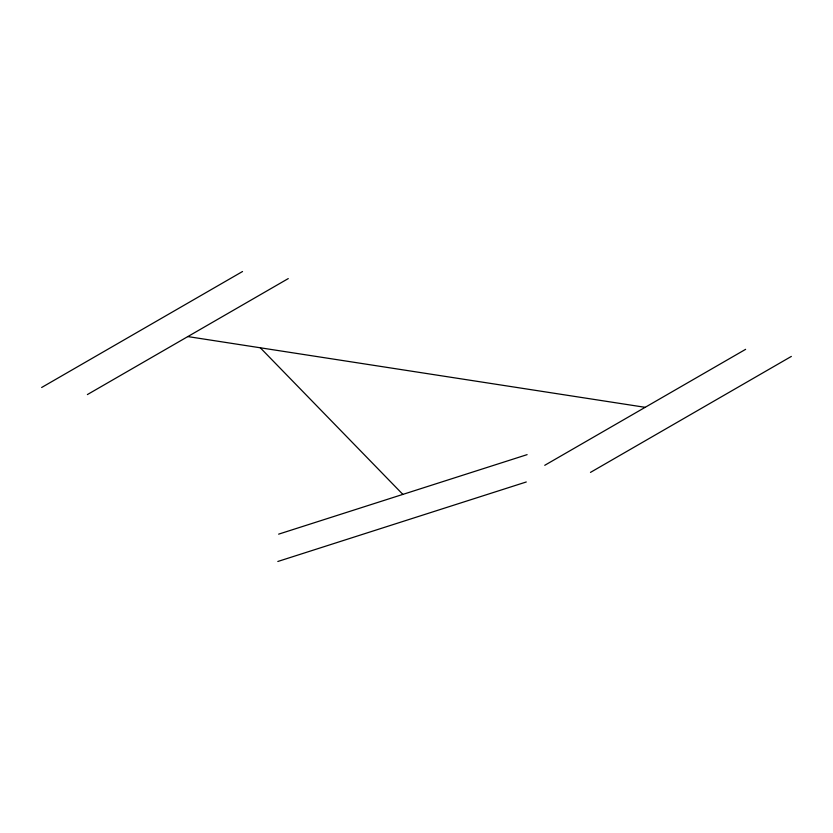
<?xml version="1.0" encoding="UTF-8"?>
<svg xmlns="http://www.w3.org/2000/svg" width="833" height="833" viewBox="0 0 833 833"><rect width="100%" height="100%" fill="white"/><g stroke="black" fill="none" stroke-linecap="round" stroke-linejoin="round"><path stroke-width="1.25" d="M41.65 387.491L242.528 271.516M87.382 394.571L288.27 278.586M544.73 465.314L745.618 349.339M590.472 472.394L791.35 356.42M278.639 534.151L527.112 454.641M277.816 561.484L526.279 481.974M187.821 336.574L645.179 407.327M260.302 347.788L402.87 494.396"/></g></svg>
